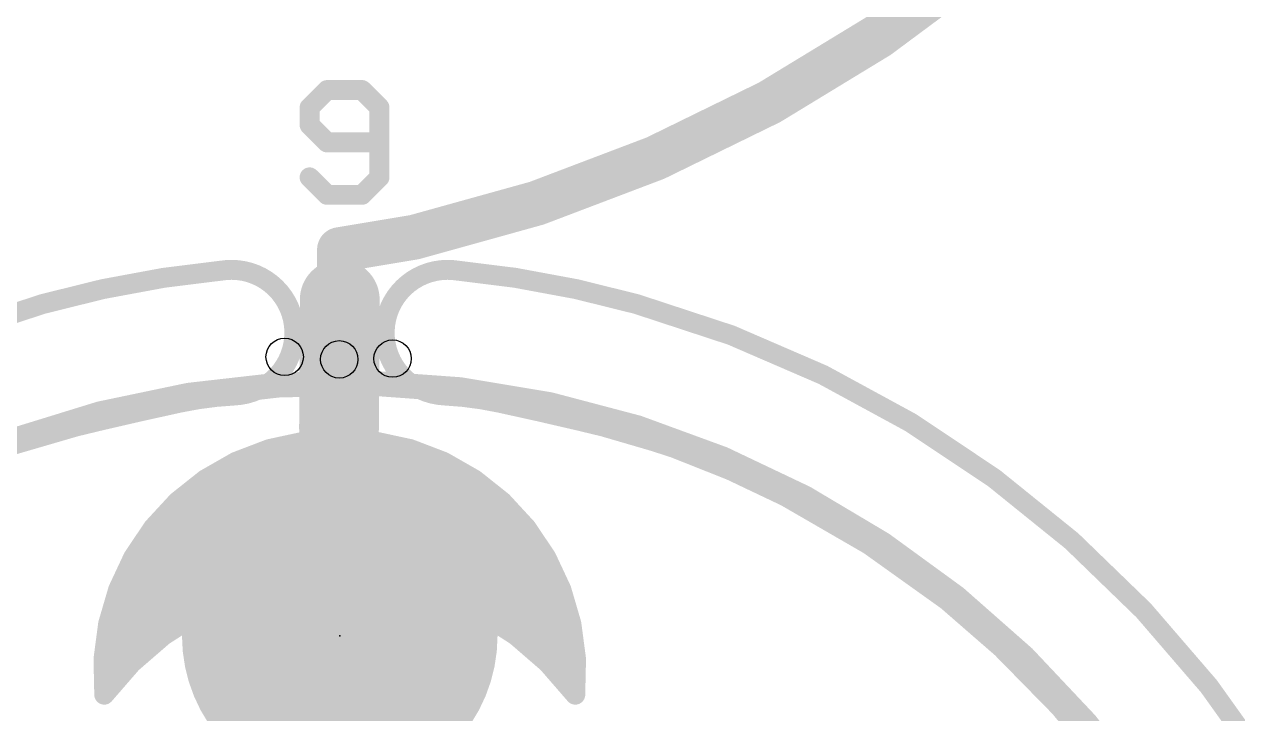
# Model space of a CAD drawing. Extents: x 0 to 107, y -24 to 80.
# Drawn here: x 27.27 to 39.63, y 20.67 to 27.7 of the extents above; entities that cross this region are included whole.
import ezdxf

# ---------------------------------------------------------------- set-up
doc = ezdxf.new("R2010")
doc.units = 0
for name, color, linetype in [('1', 12, 'CONTINUOUS'), ('16', 132, 'CONTINUOUS'), ('17', 110, 'CONTINUOUS'), ('20', 53, 'CONTINUOUS'), ('21', 53, 'CONTINUOUS'), ('23', 53, 'CONTINUOUS')]:
    doc.layers.add(name, color=color, linetype=linetype)

# ---------------------------------------------------------------- blocks, each defined once
blk = doc.blocks.new('ROUNDP')
at = {"const_width": 0.5}
blk.add_lwpolyline([(0, -0.25, 1), (0, 0.25, 1), (0, -0.25)], format="xyb", dxfattribs=at)

msp = doc.modelspace()

# ---------------------------------------------------------------- linework, layer by layer
at = {"layer": '1'}
for points, const_width in [([(31.242, 25.527, 0.1387), (37.973, 29.21)], 0.4572), ([(31.2165, 25.6384, 1), (31.2675, 25.4156)], 0.2286), ([(31.2608, 25.4143, 1), (31.2232, 25.6397)], 0.2286), ([(30.5943, 25.4, 1), (30.3657, 25.4)], 0.2286), ([(30.4612, 25.5127, 1), (30.4988, 25.2873)], 0.2286), ([(30.6857, 24.8908, 1), (30.2793, 24.8932)], 0.4064), ([(30.48, 25.0063, 1), (30.48, 24.7777)], 0.2286), ([(30.4825, 24.7777, 1), (30.4825, 25.0063)], 0.2286), ([(30.3657, 24.892, 1), (30.5943, 24.892)], 0.2286), ([(30.6019, 24.78, 1), (30.3733, 24.7804)], 0.2286), ([(30.6019, 24.779, 1), (30.3733, 24.7814)], 0.2286), ([(30.2717, 23.5749, 1), (30.6781, 23.5725)], 0.4064), ([(30.3606, 23.5749, 1), (30.5892, 23.5725)], 0.2286), ([(30.1172, 23.4952, 1), (30.1231, 23.3938)], 0.1016), ([(30.1308, 23.3948, 1), (30.1095, 23.4941)], 0.1016), ([(30.4854, 23.5162, 1), (30.4796, 23.4148)], 0.1016), ([(30.4854, 23.4148, 1), (30.4796, 23.5162)], 0.1016), ([(30.8555, 23.4941, 1), (30.8342, 23.3948)], 0.1016), ([(30.8419, 23.3938, 1), (30.8478, 23.4952)], 0.1016), ([(29.7645, 23.4188, 1), (29.7645, 23.3172)], 0.1016), ([(29.7546, 23.418, 1), (29.776, 23.3186)], 0.1016), ([(29.7834, 23.3208, 1), (29.7472, 23.4157)], 0.1016), ([(31.2178, 23.4157, 1), (31.1816, 23.3208)], 0.1016), ([(31.189, 23.3186, 1), (31.2104, 23.418)], 0.1016), ([(31.2005, 23.3172, 1), (31.2005, 23.4188)], 0.1016), ([(29.2966, 23.2156, 1), (29.2966, 23.114)], 0.1016), ([(29.4081, 23.2862, 1), (29.4444, 23.1913)], 0.1016), ([(29.4514, 23.1946, 1), (29.4011, 23.2829)], 0.1016), ([(31.5639, 23.2829, 1), (31.5136, 23.1946)], 0.1016), ([(31.5206, 23.1913, 1), (31.5569, 23.2862)], 0.1016), ([(31.6684, 23.114, 1), (31.6684, 23.2156)], 0.1016), ([(29.0858, 23.103, 1), (29.1362, 23.0148)], 0.1016), ([(29.1426, 23.0192, 1), (29.0794, 23.0987)], 0.1016), ([(31.8856, 23.0987, 1), (31.8224, 23.0192)], 0.1016), ([(31.8288, 23.0148, 1), (31.8792, 23.103)], 0.1016), ([(28.9886, 23.0124, 1), (28.9886, 22.9108)], 0.1016), ([(31.9764, 22.9108, 1), (31.9764, 23.0124)], 0.1016), ([(28.7953, 22.8727, 1), (28.8586, 22.7932)], 0.1016), ([(28.8643, 22.7985, 1), (28.7896, 22.8674)], 0.1016), ([(32.1754, 22.8674, 1), (32.1007, 22.7985)], 0.1016), ([(32.1064, 22.7932, 1), (32.1697, 22.8727)], 0.1016), ([(28.7581, 22.8092, 1), (28.7581, 22.7076)], 0.1016), ([(32.2069, 22.7076, 1), (32.2069, 22.8092)], 0.1016), ([(28.5733, 22.606, 1), (28.5733, 22.5044)], 0.1016), ([(28.5434, 22.6008, 1), (28.6181, 22.5318)], 0.1016), ([(28.6229, 22.5379, 1), (28.5386, 22.5946)], 0.1016), ([(32.4264, 22.5946, 1), (32.3421, 22.5379)], 0.1016), ([(32.3469, 22.5318, 1), (32.4216, 22.6008)], 0.1016), ([(32.3917, 22.5044, 1), (32.3917, 22.606)], 0.1016), ([(28.4367, 22.4028, 1), (28.4367, 22.3012)], 0.1016), ([(32.5283, 22.3012, 1), (32.5283, 22.4028)], 0.1016), ([(28.3361, 22.2934, 1), (28.4204, 22.2368)], 0.1016), ([(28.4242, 22.2435, 1), (28.3322, 22.2867)], 0.1016), ([(32.6328, 22.2867, 1), (32.5408, 22.2435)], 0.1016), ([(32.5446, 22.2368, 1), (32.6289, 22.2934)], 0.1016), ([(28.3237, 22.1996, 1), (28.3237, 22.098)], 0.1016), ([(30.2687, 22.1087, 1), (30.2687, 22.0071)], 0.1016), ([(30.2759, 22.0076, 1), (30.2615, 22.1082)], 0.1016), ([(30.7035, 22.1082, 1), (30.6891, 22.0076)], 0.1016), ([(30.6963, 22.0071, 1), (30.6963, 22.1087)], 0.1016), ([(32.6413, 22.098, 1), (32.6413, 22.1996)], 0.1016), ([(28.2729, 21.9222, 1), (28.1754, 21.9508)], 0.1016), ([(28.2284, 21.9964, 1), (28.2284, 21.8948)], 0.1016), ([(29.6699, 21.8948, 1), (29.6699, 21.9964)], 0.1016), ([(29.8382, 22.0474, 1), (29.8526, 21.9468)], 0.1016), ([(29.8597, 21.9483, 1), (29.8311, 22.0458)], 0.1016), ([(31.1339, 22.0458, 1), (31.1053, 21.9483)], 0.1016), ([(31.1124, 21.9468, 1), (31.1268, 22.0474)], 0.1016), ([(31.2951, 21.9964, 1), (31.2951, 21.8948)], 0.1016), ([(32.7896, 21.9508, 1), (32.6921, 21.9222)], 0.1016), ([(32.7366, 21.8948, 1), (32.7366, 21.9964)], 0.1016), ([(28.1782, 21.958, 1), (28.2702, 21.9149)], 0.1016), ([(29.4208, 21.9255, 1), (29.4494, 21.828)], 0.1016), ([(29.4562, 21.8305, 1), (29.414, 21.9229)], 0.1016), ([(31.551, 21.9229, 1), (31.5088, 21.8305)], 0.1016), ([(31.5156, 21.828, 1), (31.5442, 21.9255)], 0.1016), ([(32.6948, 21.9149, 1), (32.7868, 21.958)], 0.1016), ([(28.1673, 21.7932, 1), (28.1673, 21.6916)], 0.1016), ([(29.025, 21.7455, 1), (29.0671, 21.653)], 0.1016), ([(29.0735, 21.6565, 1), (29.0186, 21.742)], 0.1016), ([(29.1407, 21.6916, 1), (29.1407, 21.7932)], 0.1016), ([(31.8243, 21.7932, 1), (31.8243, 21.6916)], 0.1016), ([(31.9464, 21.742, 1), (31.8915, 21.6565)], 0.1016), ([(31.8979, 21.653, 1), (31.94, 21.7455)], 0.1016), ([(32.7977, 21.6916, 1), (32.7977, 21.7932)], 0.1016), ([(28.0734, 21.6025, 1), (28.1709, 21.5739)], 0.1016), ([(28.1725, 21.5815, 1), (28.0718, 21.5948)], 0.1016), ([(32.8932, 21.5948, 1), (32.7925, 21.5815)], 0.1016), ([(32.7941, 21.5739, 1), (32.8916, 21.6025)], 0.1016), ([(28.1156, 21.59, 1), (28.1156, 21.4884)], 0.1016), ([(28.6587, 21.511, 1), (28.7136, 21.4255)], 0.1016), ([(28.7194, 21.4298, 1), (28.6529, 21.5067)], 0.1016), ([(28.7967, 21.4884, 1), (28.7967, 21.59)], 0.1016), ([(30.3682, 21.4657, 1), (30.5968, 21.4653)], 0.2286), ([(30.48, 21.5417, 1), (30.48, 21.3893)], 0.1524), ([(30.5562, 21.4655, 1), (30.4038, 21.4655)], 0.1524), ([(30.4825, 21.3893, 1), (30.4825, 21.5417)], 0.1524), ([(32.1683, 21.59, 1), (32.1683, 21.4884)], 0.1016), ([(32.3121, 21.5067, 1), (32.2456, 21.4298)], 0.1016), ([(32.2514, 21.4255, 1), (32.3063, 21.511)], 0.1016), ([(32.8494, 21.4884, 1), (32.8494, 21.59)], 0.1016), ([(28.0888, 21.3868, 1), (28.0888, 21.2852)], 0.1016), ([(28.5333, 21.2852, 1), (28.5333, 21.3868)], 0.1016), ([(32.4317, 21.3868, 1), (32.4317, 21.2852)], 0.1016), ([(32.8762, 21.2852, 1), (32.8762, 21.3868)], 0.1016), ([(28.1253, 21.2295, 1), (28.0237, 21.2272)], 0.1016), ([(28.0242, 21.235, 1), (28.1249, 21.2217)], 0.1016), ([(28.3296, 21.2269, 1), (28.396, 21.15)], 0.1016), ([(28.4012, 21.1551, 1), (28.3244, 21.2217)], 0.1016), ([(32.6406, 21.2217, 1), (32.5638, 21.1551)], 0.1016), ([(32.569, 21.15, 1), (32.6354, 21.2269)], 0.1016), ([(32.9413, 21.2272, 1), (32.8397, 21.2295)], 0.1016), ([(32.8401, 21.2217, 1), (32.9408, 21.235)], 0.1016), ([(28.0766, 21.1836, 1), (28.0766, 21.082)], 0.1016), ([(28.3145, 21.082, 1), (28.3145, 21.1836)], 0.1016), ([(32.6505, 21.1836, 1), (32.6505, 21.082)], 0.1016), ([(32.8884, 21.082, 1), (32.8884, 21.1836)], 0.1016), ([(28.0811, 20.9804, 1), (28.0811, 20.8788)], 0.1016), ([(28.1381, 20.8788, 1), (28.1381, 20.9804)], 0.1016), ([(32.8269, 20.9804, 1), (32.8269, 20.8788)], 0.1016), ([(32.8839, 20.8788, 1), (32.8839, 20.9804)], 0.1016), ([(28.0441, 20.8988, 1), (28.1209, 20.8322)], 0.1016), ([(28.0317, 20.8644, 1), (28.1333, 20.8666)], 0.1016), ([(32.8317, 20.8666, 1), (32.9333, 20.8644)], 0.1016), ([(32.8441, 20.8322, 1), (32.9209, 20.8988)], 0.1016)]:
    msp.add_lwpolyline(points, format="xyb", dxfattribs=dict(at, const_width=const_width))
for points, const_width in [([(30.48, 25.4), (31.242, 25.527)], 0.4572), ([(30.48, 24.892), (30.48, 25.4)], 0.4572), ([(30.4749, 23.5737), (30.4825, 24.892)], 0.8128), ([(30.4825, 24.892), (30.48, 24.892)], 0.4572), ([(30.4876, 24.7802), (30.4749, 23.5737)], 0.4572), ([(30.4825, 21.4655), (30.4876, 24.7802)], 0.4572), ([(30.1202, 23.4445), (29.7653, 23.3683)], 0.2032), ([(30.4825, 23.4655), (30.1202, 23.4445)], 0.2032), ([(30.8448, 23.4445), (30.4825, 23.4655)], 0.2032), ([(31.1997, 23.3683), (30.8448, 23.4445)], 0.2032), ([(29.7653, 23.3683), (29.4263, 23.2388)], 0.2032), ([(29.7645, 23.368), (31.2005, 23.368)], 0.2032), ([(31.5387, 23.2388), (31.1997, 23.3683)], 0.2032), ([(29.4263, 23.2388), (29.111, 23.0589)], 0.2032), ([(29.2966, 23.1648), (31.6684, 23.1648)], 0.2032), ([(31.854, 23.0589), (31.5387, 23.2388)], 0.2032), ([(29.111, 23.0589), (28.8269, 22.833)], 0.2032), ([(32.1381, 22.833), (31.854, 23.0589)], 0.2032), ([(28.9886, 22.9616), (31.9764, 22.9616)], 0.2032), ([(28.8269, 22.833), (28.5808, 22.5663)], 0.2032), ([(32.3842, 22.5663), (32.1381, 22.833)], 0.2032), ([(28.7581, 22.7584), (32.2069, 22.7584)], 0.2032), ([(28.5808, 22.5663), (28.3782, 22.2651)], 0.2032), ([(28.5733, 22.5552), (32.3917, 22.5552)], 0.2032), ([(32.5868, 22.2651), (32.3842, 22.5663)], 0.2032), ([(28.4367, 22.352), (32.5283, 22.352)], 0.2032), ([(28.3782, 22.2651), (28.2242, 21.9365)], 0.2032), ([(32.7408, 21.9365), (32.5868, 22.2651)], 0.2032), ([(28.3237, 22.1488), (32.6413, 22.1488)], 0.2032), ([(29.8454, 21.9971), (30.2687, 22.0579)], 0.2032), ([(30.2687, 22.0579), (30.6963, 22.0579)], 0.2032), ([(30.6963, 22.0579), (31.1196, 21.9971)], 0.2032), ([(28.2242, 21.9365), (28.1221, 21.5882)], 0.2032), ([(28.2284, 21.9456), (29.6699, 21.9456)], 0.2032), ([(29.4351, 21.8767), (29.8454, 21.9971)], 0.2032), ([(31.1196, 21.9971), (31.5299, 21.8767)], 0.2032), ([(31.2951, 21.9456), (32.7366, 21.9456)], 0.2032), ([(32.8429, 21.5882), (32.7408, 21.9365)], 0.2032), ([(29.046, 21.6992), (29.4351, 21.8767)], 0.2032), ([(31.5299, 21.8767), (31.919, 21.6992)], 0.2032), ([(28.1673, 21.7424), (29.1407, 21.7424)], 0.2032), ([(28.6862, 21.4682), (29.046, 21.6992)], 0.2032), ([(31.8243, 21.7424), (32.7977, 21.7424)], 0.2032), ([(31.919, 21.6992), (32.2788, 21.4682)], 0.2032), ([(28.1221, 21.5882), (28.0745, 21.2284)], 0.2032), ([(32.8905, 21.2284), (32.8429, 21.5882)], 0.2032), ([(28.1156, 21.5392), (28.7967, 21.5392)], 0.2032), ([(28.3628, 21.1884), (28.6862, 21.4682)], 0.2032), ([(30.48, 21.4655), (30.4825, 21.4655)], 0.3048), ([(30.48, 17.97), (30.48, 21.4655)], 0.3048), ([(32.1683, 21.5392), (32.8494, 21.5392)], 0.2032), ([(32.2788, 21.4682), (32.6022, 21.1884)], 0.2032), ([(28.0888, 21.336), (28.5333, 21.336)], 0.2032), ([(32.4317, 21.336), (32.8762, 21.336)], 0.2032), ([(28.0745, 21.2284), (28.0825, 20.8655)], 0.2032), ([(28.0825, 20.8655), (28.3628, 21.1884)], 0.2032), ([(32.6022, 21.1884), (32.8825, 20.8655)], 0.2032), ([(32.8825, 20.8655), (32.8905, 21.2284)], 0.2032), ([(28.0766, 21.1328), (28.3145, 21.1328)], 0.2032), ([(32.6505, 21.1328), (32.8884, 21.1328)], 0.2032), ([(28.0811, 20.9296), (28.1381, 20.9296)], 0.2032), ([(32.8269, 20.9296), (32.8839, 20.9296)], 0.2032)]:
    msp.add_lwpolyline(points, dxfattribs=dict(at, const_width=const_width))
at = {"layer": '16'}
for points, const_width in [([(39.1527, 19.0651, 0.4164), (25.4854, 22.6715)], 0.254), ([(30.1172, 23.4952, 1), (30.1231, 23.3938)], 0.1016), ([(30.1308, 23.3948, 1), (30.1095, 23.4941)], 0.1016), ([(30.4854, 23.5162, 1), (30.4796, 23.4148)], 0.1016), ([(30.4854, 23.4148, 1), (30.4796, 23.5162)], 0.1016), ([(30.8555, 23.4941, 1), (30.8342, 23.3948)], 0.1016), ([(30.8419, 23.3938, 1), (30.8478, 23.4952)], 0.1016), ([(29.7645, 23.4188, 1), (29.7645, 23.3172)], 0.1016), ([(29.7546, 23.418, 1), (29.776, 23.3186)], 0.1016), ([(29.7834, 23.3208, 1), (29.7472, 23.4157)], 0.1016), ([(31.2178, 23.4157, 1), (31.1816, 23.3208)], 0.1016), ([(31.189, 23.3186, 1), (31.2104, 23.418)], 0.1016), ([(31.2005, 23.3172, 1), (31.2005, 23.4188)], 0.1016), ([(29.2966, 23.2156, 1), (29.2966, 23.114)], 0.1016), ([(29.4081, 23.2862, 1), (29.4444, 23.1913)], 0.1016), ([(29.4514, 23.1946, 1), (29.4011, 23.2829)], 0.1016), ([(31.5639, 23.2829, 1), (31.5136, 23.1946)], 0.1016), ([(31.5206, 23.1913, 1), (31.5569, 23.2862)], 0.1016), ([(31.6684, 23.114, 1), (31.6684, 23.2156)], 0.1016), ([(29.0858, 23.103, 1), (29.1362, 23.0148)], 0.1016), ([(29.1426, 23.0192, 1), (29.0794, 23.0987)], 0.1016), ([(31.8856, 23.0987, 1), (31.8224, 23.0192)], 0.1016), ([(31.8288, 23.0148, 1), (31.8792, 23.103)], 0.1016), ([(28.9886, 23.0124, 1), (28.9886, 22.9108)], 0.1016), ([(31.9764, 22.9108, 1), (31.9764, 23.0124)], 0.1016), ([(28.7953, 22.8727, 1), (28.8586, 22.7932)], 0.1016), ([(28.8643, 22.7985, 1), (28.7896, 22.8674)], 0.1016), ([(32.1754, 22.8674, 1), (32.1007, 22.7985)], 0.1016), ([(32.1064, 22.7932, 1), (32.1697, 22.8727)], 0.1016), ([(28.7581, 22.8092, 1), (28.7581, 22.7076)], 0.1016), ([(32.2069, 22.7076, 1), (32.2069, 22.8092)], 0.1016), ([(28.5733, 22.606, 1), (28.5733, 22.5044)], 0.1016), ([(28.5434, 22.6008, 1), (28.6181, 22.5318)], 0.1016), ([(28.6229, 22.5379, 1), (28.5386, 22.5946)], 0.1016), ([(32.4264, 22.5946, 1), (32.3421, 22.5379)], 0.1016), ([(32.3469, 22.5318, 1), (32.4216, 22.6008)], 0.1016), ([(32.3917, 22.5044, 1), (32.3917, 22.606)], 0.1016), ([(28.4367, 22.4028, 1), (28.4367, 22.3012)], 0.1016), ([(32.5283, 22.3012, 1), (32.5283, 22.4028)], 0.1016), ([(28.3361, 22.2934, 1), (28.4204, 22.2368)], 0.1016), ([(28.4242, 22.2435, 1), (28.3322, 22.2867)], 0.1016), ([(32.6328, 22.2867, 1), (32.5408, 22.2435)], 0.1016), ([(32.5446, 22.2368, 1), (32.6289, 22.2934)], 0.1016), ([(28.3237, 22.1996, 1), (28.3237, 22.098)], 0.1016), ([(30.2687, 22.1087, 1), (30.2687, 22.0071)], 0.1016), ([(30.2759, 22.0076, 1), (30.2615, 22.1082)], 0.1016), ([(30.7035, 22.1082, 1), (30.6891, 22.0076)], 0.1016), ([(30.6963, 22.0071, 1), (30.6963, 22.1087)], 0.1016), ([(32.6413, 22.098, 1), (32.6413, 22.1996)], 0.1016), ([(28.2729, 21.9222, 1), (28.1754, 21.9508)], 0.1016), ([(28.2284, 21.9964, 1), (28.2284, 21.8948)], 0.1016), ([(29.6699, 21.8948, 1), (29.6699, 21.9964)], 0.1016), ([(29.8382, 22.0474, 1), (29.8526, 21.9468)], 0.1016), ([(29.8597, 21.9483, 1), (29.8311, 22.0458)], 0.1016), ([(31.1339, 22.0458, 1), (31.1053, 21.9483)], 0.1016), ([(31.1124, 21.9468, 1), (31.1268, 22.0474)], 0.1016), ([(31.2951, 21.9964, 1), (31.2951, 21.8948)], 0.1016), ([(32.7896, 21.9508, 1), (32.6921, 21.9222)], 0.1016), ([(32.7366, 21.8948, 1), (32.7366, 21.9964)], 0.1016), ([(28.1782, 21.958, 1), (28.2702, 21.9149)], 0.1016), ([(29.4208, 21.9255, 1), (29.4494, 21.828)], 0.1016), ([(29.4562, 21.8305, 1), (29.414, 21.9229)], 0.1016), ([(31.551, 21.9229, 1), (31.5088, 21.8305)], 0.1016), ([(31.5156, 21.828, 1), (31.5442, 21.9255)], 0.1016), ([(32.6948, 21.9149, 1), (32.7868, 21.958)], 0.1016), ([(28.1673, 21.7932, 1), (28.1673, 21.6916)], 0.1016), ([(29.025, 21.7455, 1), (29.0671, 21.653)], 0.1016), ([(29.0735, 21.6565, 1), (29.0186, 21.742)], 0.1016), ([(29.1407, 21.6916, 1), (29.1407, 21.7932)], 0.1016), ([(31.8243, 21.7932, 1), (31.8243, 21.6916)], 0.1016), ([(31.9464, 21.742, 1), (31.8915, 21.6565)], 0.1016), ([(31.8979, 21.653, 1), (31.94, 21.7455)], 0.1016), ([(32.7977, 21.6916, 1), (32.7977, 21.7932)], 0.1016), ([(28.0734, 21.6025, 1), (28.1709, 21.5739)], 0.1016), ([(28.1725, 21.5815, 1), (28.0718, 21.5948)], 0.1016), ([(32.8932, 21.5948, 1), (32.7925, 21.5815)], 0.1016), ([(32.7941, 21.5739, 1), (32.8916, 21.6025)], 0.1016), ([(28.1156, 21.59, 1), (28.1156, 21.4884)], 0.1016), ([(28.6587, 21.511, 1), (28.7136, 21.4255)], 0.1016), ([(28.7194, 21.4298, 1), (28.6529, 21.5067)], 0.1016), ([(28.7967, 21.4884, 1), (28.7967, 21.59)], 0.1016), ([(32.1683, 21.59, 1), (32.1683, 21.4884)], 0.1016), ([(32.3121, 21.5067, 1), (32.2456, 21.4298)], 0.1016), ([(32.2514, 21.4255, 1), (32.3063, 21.511)], 0.1016), ([(32.8494, 21.4884, 1), (32.8494, 21.59)], 0.1016), ([(28.0888, 21.3868, 1), (28.0888, 21.2852)], 0.1016), ([(28.5333, 21.2852, 1), (28.5333, 21.3868)], 0.1016), ([(32.4317, 21.3868, 1), (32.4317, 21.2852)], 0.1016), ([(32.8762, 21.2852, 1), (32.8762, 21.3868)], 0.1016), ([(28.1253, 21.2295, 1), (28.0237, 21.2272)], 0.1016), ([(28.0242, 21.235, 1), (28.1249, 21.2217)], 0.1016), ([(28.3296, 21.2269, 1), (28.396, 21.15)], 0.1016), ([(28.4012, 21.1551, 1), (28.3244, 21.2217)], 0.1016), ([(32.6406, 21.2217, 1), (32.5638, 21.1551)], 0.1016), ([(32.569, 21.15, 1), (32.6354, 21.2269)], 0.1016), ([(32.9413, 21.2272, 1), (32.8397, 21.2295)], 0.1016), ([(32.8401, 21.2217, 1), (32.9408, 21.235)], 0.1016), ([(28.0766, 21.1836, 1), (28.0766, 21.082)], 0.1016), ([(28.3145, 21.082, 1), (28.3145, 21.1836)], 0.1016), ([(32.6505, 21.1836, 1), (32.6505, 21.082)], 0.1016), ([(32.8884, 21.082, 1), (32.8884, 21.1836)], 0.1016), ([(28.0811, 20.9804, 1), (28.0811, 20.8788)], 0.1016), ([(28.1381, 20.8788, 1), (28.1381, 20.9804)], 0.1016), ([(32.8269, 20.9804, 1), (32.8269, 20.8788)], 0.1016), ([(32.8839, 20.8788, 1), (32.8839, 20.9804)], 0.1016), ([(28.0441, 20.8988, 1), (28.1209, 20.8322)], 0.1016), ([(28.0317, 20.8644, 1), (28.1333, 20.8666)], 0.1016), ([(32.8317, 20.8666, 1), (32.9333, 20.8644)], 0.1016), ([(32.8441, 20.8322, 1), (32.9209, 20.8988)], 0.1016)]:
    msp.add_lwpolyline(points, format="xyb", dxfattribs=dict(at, const_width=const_width))
at = {"layer": '16', "const_width": 0.2032}
for points in [[(29.7653, 23.3683), (30.1202, 23.4445)], [(30.1202, 23.4445), (30.4825, 23.4655)], [(30.4825, 23.4655), (30.8448, 23.4445)], [(30.8448, 23.4445), (31.1997, 23.3683)], [(29.4263, 23.2388), (29.7653, 23.3683)], [(29.7645, 23.368), (31.2005, 23.368)], [(31.1997, 23.3683), (31.5387, 23.2388)], [(29.111, 23.0589), (29.4263, 23.2388)], [(29.2966, 23.1648), (31.6684, 23.1648)], [(31.5387, 23.2388), (31.854, 23.0589)], [(28.8269, 22.833), (29.111, 23.0589)], [(31.854, 23.0589), (32.1381, 22.833)], [(28.9886, 22.9616), (31.9764, 22.9616)], [(28.5808, 22.5663), (28.8269, 22.833)], [(32.1381, 22.833), (32.3842, 22.5663)], [(28.7581, 22.7584), (32.2069, 22.7584)], [(28.3782, 22.2651), (28.5808, 22.5663)], [(28.5733, 22.5552), (32.3917, 22.5552)], [(32.3842, 22.5663), (32.5868, 22.2651)], [(28.4367, 22.352), (32.5283, 22.352)], [(28.2242, 21.9365), (28.3782, 22.2651)], [(32.5868, 22.2651), (32.7408, 21.9365)], [(28.3237, 22.1488), (32.6413, 22.1488)], [(30.2687, 22.0579), (29.8454, 21.9971)], [(30.6963, 22.0579), (30.2687, 22.0579)], [(31.1196, 21.9971), (30.6963, 22.0579)], [(28.1221, 21.5882), (28.2242, 21.9365)], [(28.2284, 21.9456), (29.6699, 21.9456)], [(29.8454, 21.9971), (29.4351, 21.8767)], [(31.5299, 21.8767), (31.1196, 21.9971)], [(31.2951, 21.9456), (32.7366, 21.9456)], [(32.7408, 21.9365), (32.8429, 21.5882)], [(29.4351, 21.8767), (29.046, 21.6992)], [(31.919, 21.6992), (31.5299, 21.8767)], [(28.1673, 21.7424), (29.1407, 21.7424)], [(29.046, 21.6992), (28.6862, 21.4682)], [(31.8243, 21.7424), (32.7977, 21.7424)], [(32.2788, 21.4682), (31.919, 21.6992)], [(28.0745, 21.2284), (28.1221, 21.5882)], [(32.8429, 21.5882), (32.8905, 21.2284)], [(28.1156, 21.5392), (28.7967, 21.5392)], [(28.6862, 21.4682), (28.3628, 21.1884)], [(32.1683, 21.5392), (32.8494, 21.5392)], [(32.6022, 21.1884), (32.2788, 21.4682)], [(28.0888, 21.336), (28.5333, 21.336)], [(32.4317, 21.336), (32.8762, 21.336)], [(28.0825, 20.8655), (28.0745, 21.2284)], [(28.3628, 21.1884), (28.0825, 20.8655)], [(32.8825, 20.8655), (32.6022, 21.1884)], [(32.8905, 21.2284), (32.8825, 20.8655)], [(28.0766, 21.1328), (28.3145, 21.1328)], [(32.6505, 21.1328), (32.8884, 21.1328)], [(28.0811, 20.9296), (28.1381, 20.9296)], [(32.8269, 20.9296), (32.8839, 20.9296)]]:
    msp.add_lwpolyline(points, dxfattribs=at)
at = {"layer": '20'}
for points, const_width in [([(29.3192, 25.1917, 0.0447), (27.4549, 24.8463)], 0.2032), ([(29.4107, 23.9141, 1.0227), (29.3192, 25.1917)], 0.2032), ([(29.3144, 25.2423, 1), (29.324, 25.1411)], 0.1016), ([(29.324, 25.1411, 1), (29.3144, 25.2423)], 0.1016), ([(31.6408, 25.1917, 1.0227), (31.5493, 23.9141)], 0.2032), ([(33.5051, 24.8463, 0.0447), (31.6408, 25.1917)], 0.2032), ([(31.6456, 25.2423, 1), (31.636, 25.1411)], 0.1016), ([(31.636, 25.1411, 1), (31.6456, 25.2423)], 0.1016), ([(27.4549, 24.8463, 0.1826), (21.0287, 20.1244)], 0.2032), ([(27.4412, 24.8952, 1), (27.4686, 24.7974)], 0.1016), ([(27.4686, 24.7974, 1), (27.4412, 24.8952)], 0.1016), ([(39.9313, 20.1244, 0.1826), (33.5051, 24.8463)], 0.2032), ([(33.5188, 24.8952, 1), (33.4914, 24.7974)], 0.1016), ([(33.4914, 24.7974, 1), (33.5188, 24.8952)], 0.1016), ([(29.4107, 23.9141, 0.0408), (28.8493, 23.8404)], 0.2032), ([(29.4082, 23.9648, 1), (29.4132, 23.8634)], 0.1016), ([(29.4132, 23.8634, 1), (29.4082, 23.9648)], 0.1016), ([(32.1107, 23.8404, 0.0408), (31.5493, 23.9141)], 0.2032), ([(31.5518, 23.9648, 1), (31.5468, 23.8634)], 0.1016), ([(31.5468, 23.8634, 1), (31.5518, 23.9648)], 0.1016), ([(28.8493, 23.8404, 0.0074), (27.6504, 23.5636)], 0.2032), ([(28.8386, 23.8901, 1), (28.86, 23.7907)], 0.1016), ([(28.86, 23.7907, 1), (28.8386, 23.8901)], 0.1016), ([(33.3096, 23.5636, 0.0074), (32.1107, 23.8404)], 0.2032), ([(32.1214, 23.8901, 1), (32.1, 23.7907)], 0.1016), ([(32.1, 23.7907, 1), (32.1214, 23.8901)], 0.1016), ([(27.7876, 23.5965, 0.1283), (23.8506, 21.463)], 0.2032), ([(27.6382, 23.6129, 1), (27.6626, 23.5143)], 0.1016), ([(27.7997, 23.5472, 1), (27.7755, 23.6458)], 0.1016), ([(37.1094, 21.463, 0.1283), (33.1724, 23.5965)], 0.2032), ([(33.1845, 23.6458, 1), (33.1603, 23.5472)], 0.1016), ([(35.0266, 22.8854, 0.0493), (33.2994, 23.5712)], 0.2032), ([(33.3134, 23.62, 1), (33.2854, 23.5224)], 0.1016), ([(33.2974, 23.5143, 1), (33.3218, 23.6129)], 0.1016), ([(39.2176, 18.8722, 0.1446), (35.0266, 22.8854)], 0.2032), ([(35.0499, 22.9305, 1), (35.0033, 22.8403)], 0.1016), ([(35.0033, 22.8403, 1), (35.0499, 22.9305)], 0.1016), ([(39.0398, 19.1262, 0.0643), (37.1094, 21.463)], 0.2032), ([(37.1441, 21.5001, 1), (37.0747, 21.4259)], 0.1016), ([(37.0747, 21.4259, 1), (37.1441, 21.5001)], 0.1016)]:
    msp.add_lwpolyline(points, format="xyb", dxfattribs=dict(at, const_width=const_width))
for centre in [(29.9212, 24.3078), (30.4775, 24.2824), (31.021, 24.29)]:
    msp.add_circle(centre, 0.1905, dxfattribs=at)
at = {"layer": '21', "const_width": 0.2032}
for points in [[(30.3532, 27.0265), (30.1752, 26.8486)], [(30.7091, 27.0265), (30.3532, 27.0265)], [(30.887, 26.8486), (30.7091, 27.0265)], [(30.1752, 26.8486), (30.1752, 26.6706)], [(30.887, 26.1368), (30.887, 26.8486)], [(30.1752, 26.6706), (30.3532, 26.4927)], [(30.3532, 26.4927), (30.887, 26.4927)], [(30.1752, 26.1368), (30.3532, 25.9588)], [(30.7091, 25.9588), (30.887, 26.1368)], [(30.3532, 25.9588), (30.7091, 25.9588)]]:
    msp.add_lwpolyline(points, dxfattribs=at)
at = {"layer": '21', "const_width": 0.1016}
for points in [[(30.3532, 27.0773, 1), (30.3532, 26.9757)], [(30.3891, 26.9906, 1), (30.3172, 27.0624)], [(30.745, 27.0624, 1), (30.6731, 26.9906)], [(30.7091, 26.9757, 1), (30.7091, 27.0773)], [(30.226, 26.8486, 1), (30.1244, 26.8486)], [(30.1393, 26.8845, 1), (30.2111, 26.8126)], [(30.9378, 26.8486, 1), (30.8362, 26.8486)], [(30.8511, 26.8126, 1), (30.9229, 26.8845)], [(30.2111, 26.7065, 1), (30.1393, 26.6347)], [(30.1244, 26.6706, 1), (30.226, 26.6706)], [(30.3532, 26.5435, 1), (30.3532, 26.4419)], [(30.887, 26.4419, 1), (30.887, 26.5435)], [(30.3172, 26.4567, 1), (30.3891, 26.5286)], [(30.2111, 26.1727, 1), (30.1393, 26.1008)], [(30.9229, 26.1008, 1), (30.8511, 26.1727)], [(30.8362, 26.1368, 1), (30.9378, 26.1368)], [(30.3532, 26.0096, 1), (30.3532, 25.908)], [(30.3172, 25.9229, 1), (30.3891, 25.9947)], [(30.6731, 25.9947, 1), (30.745, 25.9229)], [(30.7091, 25.908, 1), (30.7091, 26.0096)]]:
    msp.add_lwpolyline(points, format="xyb", dxfattribs=at)
at = {"layer": '23'}
msp.add_point((30.4825, 21.4655), dxfattribs=at)

# ---------------------------------------------------------------- block references
at = {"layer": '17', "xscale": 3.216, "yscale": 3.216, "rotation": 270}
msp.add_blockref('ROUNDP', (30.4825, 21.4655), dxfattribs=at)
msp.add_blockref('ROUNDP', (30.4825, 21.4655), dxfattribs=at)

doc.saveas('drawing.dxf')
